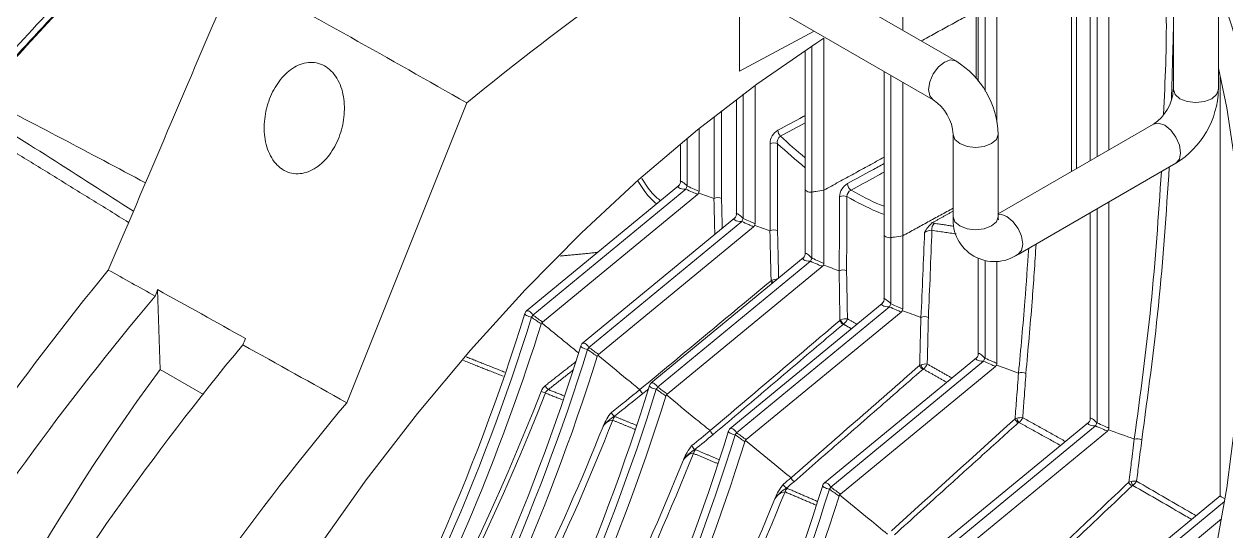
# Model space of a CAD drawing. Extents: x 9.3 to 87, y 1.1 to 68.8.
# Drawn here: x 15.774 to 19.113, y 53.691 to 55.099 of the extents above; entities that cross this region are included whole.
import ezdxf

# ---------------------------------------------------------------- set-up
doc = ezdxf.new("R2010")
doc.units = 0
doc.header["$MEASUREMENT"] = 0
doc.linetypes.add('SLD-Solid', pattern=[0])
doc.layers.add('OBJECT', color=7, linetype='CONTINUOUS')

msp = doc.modelspace()

# ---------------------------------------------------------------- linework, layer by layer
at = {"layer": 'OBJECT', "linetype": 'SLD-Solid', "lineweight": 15}
for p, q in [((18.6837, 54.6892), (18.6837, 55.3725)), ((18.6976, 55.3644), (18.6976, 54.6972)), ((18.7359, 55.3423), (18.7359, 54.7193)), ((18.7548, 55.3314), (18.7548, 54.7302)), ((18.3622, 54.9962), (17.8458, 55.2942)), ((18.4437, 55.2966), (18.4437, 54.912)), ((18.4765, 54.825), (18.4765, 55.3102)), ((18.7876, 54.7492), (18.7876, 55.3124)), ((18.4248, 55.2886), (18.4248, 54.9396)), ((17.7665, 55.1957), (18.2997, 54.8879)), ((17.761, 55.1923), (17.761, 54.9677)), ((18.2148, 55.0812), (18.2148, 55.1866)), ((18.4185, 54.9477), (18.4185, 55.135)), ((18.9667, 55.1451), (18.9667, 54.9165)), ((19.0917, 54.9165), (19.0917, 55.1451)), ((17.9685, 55.0791), (17.761, 54.9677)), ((17.9628, 55.0377), (17.9628, 54.6322)), ((17.9956, 55.0591), (17.9956, 54.6372)), ((17.944, 55.0252), (17.944, 54.6406)), ((18.1632, 54.9667), (18.1632, 54.514)), ((17.8047, 54.5442), (17.8047, 54.9278)), ((18.182, 54.9558), (18.182, 54.5057)), ((18.2148, 54.9369), (18.2148, 54.5107)), ((19.0965, 54.9553), (19.0965, 53.7885)), ((17.7719, 54.9036), (17.7719, 54.5586)), ((17.0037, 54.8795), (16.6706, 54.0471)), ((17.753, 54.8894), (17.753, 54.5711)), ((17.6907, 54.6141), (17.6907, 54.8414)), ((17.7116, 54.8577), (17.7116, 54.6141)), ((17.6492, 54.634), (17.6492, 54.8084)), ((18.9113, 54.8206), (18.48, 54.5716)), ((17.5975, 54.7661), (17.5975, 54.6609)), ((17.6164, 54.7817), (17.6164, 54.6484)), ((17.8463, 54.5243), (17.8463, 54.7665)), ((17.8672, 54.7663), (17.8672, 54.5243)), ((18.355, 54.792), (18.355, 54.5634)), ((18.48, 54.5634), (18.48, 54.792)), ((18.5354, 54.4592), (18.9738, 54.7123)), ((17.5921, 54.6495), (17.1698, 54.3021)), ((17.6121, 54.64), (17.1874, 54.2906)), ((17.944, 54.6406), (17.944, 54.4608)), ((17.9628, 54.6322), (17.9628, 54.4484)), ((17.9956, 54.434), (17.9956, 54.6372)), ((17.2143, 54.2713), (17.6449, 54.6256)), ((18.7876, 53.9768), (18.7876, 54.6048)), ((17.7477, 54.5597), (17.3254, 54.2123)), ((18.7359, 54.575), (18.7359, 54.0037)), ((18.7548, 54.5859), (18.7548, 53.9912)), ((17.7677, 54.5502), (17.343, 54.2007)), ((17.3699, 54.1815), (17.8005, 54.5358)), ((18.1632, 54.514), (18.1632, 54.3343)), ((18.182, 54.5057), (18.182, 54.3218)), ((18.2148, 54.3075), (18.2148, 54.5107)), ((17.9386, 54.4495), (17.5163, 54.1021)), ((17.9586, 54.44), (17.5339, 54.0905)), ((17.5608, 54.0713), (17.9914, 54.4256)), ((18.4248, 54.4483), (18.4248, 54.1833)), ((18.4437, 54.4418), (18.4437, 54.1708)), ((18.4765, 54.1564), (18.4765, 54.4402)), ((16.145, 54.3612), (16.1516, 54.1397)), ((18.1578, 54.3229), (17.7355, 53.9755)), ((18.1778, 54.3134), (17.7531, 53.964)), ((17.78, 53.9448), (18.2106, 54.299)), ((18.4194, 54.1719), (17.9971, 53.8245)), ((18.4395, 54.1624), (18.0148, 53.813)), ((16.1516, 54.1397), (16.2721, 54.0702)), ((18.0417, 53.7937), (18.4723, 54.148)), ((17.5115, 54.0949), (17.5118, 54.0954)), ((18.7306, 53.9923), (18.3083, 53.6449)), ((18.7506, 53.9828), (18.3259, 53.6333)), ((18.3528, 53.6141), (18.7834, 53.9684)), ((19.0965, 53.7885), (18.6649, 53.4334)), ((19.109, 53.7728), (18.6838, 53.4229)), ((18.7107, 53.4037), (19.1008, 53.7247))]:
    msp.add_line(p, q, dxfattribs=at)
at = {"layer": 'OBJECT', "linetype": 'SLD-Solid', "lineweight": 15, "flags": 128}
for points in [[(16.3378, 53.2436), (16.4597, 53.4459), (16.5889, 53.6428), (16.7247, 53.8335), (16.8665, 54.0173), (17.0138, 54.1932), (17.166, 54.3607), (17.3223, 54.5189), (17.4822, 54.6672), (17.6448, 54.8049), (17.8096, 54.9314), (17.9759, 55.0463), (17.9956, 55.0591)], [(18.3621, 54.9962), (18.3478, 54.999), (18.3309, 54.9931), (18.314, 54.9794), (18.2997, 54.9601), (18.2901, 54.938), (18.2867, 54.9165), (18.2901, 54.899), (18.2992, 54.8882)], [(19.0917, 54.976), (19.1151, 54.8662), (19.1396, 54.7057), (19.1544, 54.5382), (19.1593, 54.3642), (19.1544, 54.1845), (19.1396, 53.9999), (19.1151, 53.8112), (19.0809, 53.619), (19.0372, 53.4242), (18.9841, 53.2276), (18.9219, 53.03), (18.8508, 52.8323), (18.7711, 52.6352), (18.6832, 52.4395), (18.5874, 52.2462), (18.4841, 52.0559), (18.3738, 51.8695), (18.2568, 51.6877), (18.1338, 51.5113), (18.0051, 51.341), (17.8713, 51.1776), (17.733, 51.0216), (17.5908, 50.8738), (17.4452, 50.7347), (17.2968, 50.605), (17.1463, 50.4851), (16.9943, 50.3756), (16.8414, 50.2769)], [(18.9667, 54.9165), (18.9714, 54.9027), (18.985, 54.891), (19.0053, 54.8832), (19.0292, 54.8804), (19.0531, 54.8832), (19.0734, 54.891), (19.0869, 54.9027), (19.0917, 54.9165)], [(18.9113, 54.8206), (18.9256, 54.8234), (18.9426, 54.8175), (18.9595, 54.8039), (18.9738, 54.7845), (18.9834, 54.7624), (18.9868, 54.741), (18.9834, 54.7234), (18.9738, 54.7123), (18.9738, 54.7123)], [(18.48, 54.792), (18.4753, 54.7782), (18.4617, 54.7665), (18.4414, 54.7587), (18.4175, 54.756), (18.3936, 54.7587), (18.3733, 54.7665), (18.3598, 54.7782), (18.355, 54.7915)], [(17.944, 54.6406), (17.9445, 54.6383), (17.946, 54.6362), (17.9484, 54.6344), (17.9515, 54.6331), (17.9551, 54.6322), (17.959, 54.6319), (17.9628, 54.6322)], [(18.48, 54.5634), (18.4753, 54.5496), (18.4617, 54.5379), (18.4414, 54.5301), (18.4175, 54.5273), (18.3936, 54.5301), (18.3733, 54.5379), (18.3598, 54.5496), (18.355, 54.5634), (18.355, 54.5634)], [(18.48, 54.5701), (18.4872, 54.5703), (18.5041, 54.5644), (18.5211, 54.5508), (18.5354, 54.5314), (18.545, 54.5093), (18.5483, 54.4879), (18.545, 54.4703), (18.5354, 54.4593), (18.5354, 54.4592)], [(18.4808, 54.5551), (18.481, 54.5547), (18.4802, 54.5594), (18.48, 54.5634)], [(18.1632, 54.514), (18.1637, 54.5118), (18.1652, 54.5097), (18.1676, 54.5079), (18.1707, 54.5065), (18.1743, 54.5057), (18.1782, 54.5054), (18.182, 54.5057)], [(17.1837, 54.2848), (17.18, 54.2856), (17.1762, 54.2868), (17.1727, 54.2882), (17.1696, 54.2897), (17.1672, 54.2913), (17.1656, 54.2929), (17.165, 54.2943), (17.165, 54.2949)], [(17.1698, 54.3021), (17.1703, 54.3024), (17.1722, 54.3028), (17.1745, 54.3024), (17.1772, 54.3012), (17.18, 54.2993), (17.1827, 54.2967), (17.1853, 54.2937), (17.1874, 54.2906)], [(17.3392, 54.195), (17.3355, 54.1958), (17.3318, 54.1969), (17.3283, 54.1983), (17.3252, 54.1999), (17.3228, 54.2015), (17.3212, 54.2031), (17.3205, 54.2045), (17.3206, 54.2051)], [(17.3254, 54.2123), (17.3259, 54.2126), (17.3277, 54.213), (17.3301, 54.2126), (17.3327, 54.2114), (17.3355, 54.2094), (17.3383, 54.2069), (17.3409, 54.2039), (17.343, 54.2007)], [(17.5302, 54.0848), (17.5265, 54.0856), (17.5227, 54.0867), (17.5192, 54.0881), (17.5161, 54.0897), (17.5137, 54.0913), (17.5121, 54.0929), (17.5115, 54.0942), (17.5115, 54.0949)], [(17.5163, 54.1021), (17.5168, 54.1024), (17.5186, 54.1028), (17.521, 54.1024), (17.5236, 54.1012), (17.5265, 54.0992), (17.5292, 54.0967), (17.5318, 54.0937), (17.5339, 54.0905)], [(17.7494, 53.9582), (17.7457, 53.959), (17.7419, 53.9602), (17.7384, 53.9616), (17.7353, 53.9631), (17.7329, 53.9648), (17.7313, 53.9663), (17.7307, 53.9677), (17.7307, 53.9683)], [(17.7355, 53.9755), (17.736, 53.9758), (17.7378, 53.9763), (17.7402, 53.9759), (17.7428, 53.9746), (17.7457, 53.9727), (17.7484, 53.9701), (17.751, 53.9672), (17.7531, 53.964)], [(17.9971, 53.8245), (17.9976, 53.8248), (17.9995, 53.8252), (18.0018, 53.8248), (18.0045, 53.8236), (18.0073, 53.8217), (18.0101, 53.8191), (18.0126, 53.8161), (18.0148, 53.813)], [(18.011, 53.8072), (18.0073, 53.808), (18.0035, 53.8092), (18, 53.8106), (17.9969, 53.8121), (17.9945, 53.8137), (17.9929, 53.8153), (17.9923, 53.8167), (17.9923, 53.8173)]]:
    msp.add_lwpolyline(points, dxfattribs=at)
at = {"layer": 'OBJECT', "linetype": 'SLD-Solid', "lineweight": 15}
for centre, radius, start, end in [((22.7037, 47.909), 9.0043, 122.64959, 129.27396), ((17.0179, 54.4547), 2.2054, 2.0511, 26.9064), ((20.524, 50.8212), 6.4741, 135.42984, 158.26754), ((19.8164, 51.3818), 5.4643, 134.0995, 139.891), ((19.7173, 51.4454), 5.3319, 133.7564, 139.6233), ((19.7434, 51.4297), 5.3592, 133.8348, 139.6688), ((18.2338, 54.786), 0.2463, 1.4115, 58.5892), ((-2.7037, 19.3984), 39.9652, 61.91489, 62.66843), ((18.8441, 54.9233), 0.1227, 303.1808, 356.8207), ((18.8454, 54.9226), 0.2463, 301.411, 358.5883), ((-0.3912, 29.1425), 30.3023, 57.07899, 58.11635), ((18.2325, 54.7852), 0.1227, 3.1808, 56.8178), ((17.8913, 54.7653), 0.0451, 121.09, 178.4554), ((17.892, 54.8048), 0.024, 182.3206, 225.4292), ((17.8566, 54.7457), 0.0231, 62.6778, 116.4482), ((17.8864, 54.7713), 0.0199, 124.4191, 194.6687), ((18.8443, 55.8147), 1.4331, 227.0176, 231.0817), ((18.8528, 55.8257), 1.4259, 226.7152, 230.4024), ((17.5847, 54.6601), 0.0127, 306.5774, 14.3006), ((17.6397, 54.6315), 0.0288, 144.0618, 162.8853), ((17.6379, 54.6342), 0.0111, 309.0574, 334.7056), ((17.6397, 54.634), 0.00945, 331.2813, 0.0735), ((18.084, 54.6172), 0.0445, 120.5899, 177.3182), ((18.0796, 54.6193), 0.0198, 115.0579, 179.476), ((18.0851, 54.6565), 0.0238, 182.4706, 234.1036), ((17.6906, 54.6143), 0.000274, 250.608, 300.0082), ((17.7012, 54.5938), 0.0228, 62.6596, 117.3318), ((18.0498, 54.5982), 0.0235, 65.1233, 115.9474), ((17.7403, 54.5703), 0.0127, 306.578, 14.3001), ((18.4701, 54.5544), 0.1154, 175.5434, 304.4501), ((17.7952, 54.5417), 0.0288, 144.0616, 162.8856), ((17.7935, 54.5444), 0.0111, 309.0579, 334.7058), ((17.7953, 54.5442), 0.00945, 331.2799, 0.0741), ((17.8567, 54.504), 0.0228, 62.6597, 117.3318), ((18.3553, 54.4799), 0.0892, 131.9224, 153.3606), ((18.298, 54.4813), 0.0447, 92.7245, 120.1402), ((18.3159, 54.5294), 0.0204, 128.7429, 189.8898), ((17.8461, 54.5245), 0.000274, 250.6388, 299.9687), ((17.9312, 54.46), 0.0127, 306.5778, 14.3002), ((17.9862, 54.4315), 0.0288, 144.0617, 162.8854), ((17.9844, 54.4342), 0.0111, 309.0576, 334.7057), ((17.9862, 54.434), 0.00945, 331.2805, 0.0739), ((22.6307, 49.0085), 8.5498, 140.77027, 156.33787), ((18.0383, 54.4138), 0.000273, 250.6536, 299.6103), ((18.0488, 54.393), 0.0231, 63.9938, 116.7467), ((17.8664, 54.391), 0.018, 196.2275, 221.6188), ((17.8662, 54.3558), 0.0347, 88.7789, 114.879), ((17.8773, 54.3946), 0.0268, 195.9527, 212.1404), ((22.4182, 49.0543), 8.2105, 139.89608, 156.17435), ((18.1504, 54.3335), 0.0127, 306.5777, 14.3003), ((11.4323, 56.0772), 6.0035, 315.71857, 342.73484), ((17.1794, 54.2905), 0.015, 129.4455, 162.9458), ((18.2054, 54.3049), 0.0288, 144.0617, 162.8854), ((18.2036, 54.3077), 0.0111, 309.0576, 334.7057), ((18.2054, 54.3075), 0.00945, 331.2806, 0.0738), ((11.4519, 56.0658), 6.0021, 315.77277, 342.73903), ((11.3816, 56.1019), 6.1114, 322.89113, 342.51371), ((17.159, 54.3051), 0.032, 320.6349, 332.9895), ((18.0594, 54.2818), 0.02, 197.9984, 238.7717), ((18.0575, 54.2462), 0.0341, 83.4649, 115.106), ((18.0707, 54.2855), 0.029, 196.9849, 224.0567), ((18.0299, 54.2928), 0.0339, 306.0602, 337.9639), ((18.2753, 54.262), 0.0242, 63.6488, 113.8642), ((22.6027, 49.0751), 8.0654, 140.47561, 157.16083), ((11.5871, 55.9878), 6.0044, 315.77812, 342.73369), ((11.6076, 55.9759), 6.0019, 315.76491, 342.73919), ((17.3349, 54.2007), 0.015, 129.4455, 162.9458), ((17.3145, 54.2153), 0.032, 320.6357, 332.9887), ((11.589, 55.9866), 6.0543, 315.89179, 342.59661), ((18.4121, 54.1825), 0.0127, 306.578, 14.3001), ((18.467, 54.1539), 0.0288, 144.0616, 162.8856), ((21.2219, 50.4252), 6.2854, 143.77257, 159.72935), ((18.2812, 54.1574), 0.0205, 199.2872, 238.9002), ((18.2788, 54.1173), 0.0375, 83.6639, 111.0199), ((18.2991, 54.1633), 0.0354, 198.0649, 219.6949), ((18.2526, 54.1675), 0.033, 305.5094, 336.9088), ((18.4652, 54.1566), 0.0111, 309.0579, 334.7058), ((18.467, 54.1564), 0.00945, 331.2799, 0.0741), ((18.5456, 54.1055), 0.0257, 63.2974, 110.2145), ((11.7722, 55.8803), 6.0107, 316.22274, 342.72533), ((17.248, 54.0636), 0.0404, 129.1706, 158.8169), ((17.2414, 54.1003), 0.0197, 195.6915, 236.3836), ((17.5258, 54.0905), 0.015, 129.4455, 162.9458), ((11.7931, 55.8683), 6.0079, 316.16754, 342.73096), ((11.7774, 55.8776), 6.057, 316.07308, 342.59288), ((11.1877, 56.4296), 6.4654, 321.61186, 338.67278), ((11.1912, 56.4252), 6.473, 321.61898, 338.70343), ((17.2043, 54.0406), 0.0381, 61.9793, 80.9159), ((17.2427, 54.0648), 0.0226, 122.6163, 155.3235), ((17.5034, 54.089), 0.0195, 196.5459, 237.5798), ((17.5055, 54.105), 0.032, 320.6354, 332.9889), ((23.0742, 48.6842), 8.3527, 140.05487, 156.25237), ((11.2969, 56.4015), 6.5678, 321.16356, 338.53986), ((17.5073, 53.9327), 0.1341, 139.1145, 158.5897), ((17.4678, 53.9164), 0.1075, 120.0164, 142.6078), ((17.4107, 53.9666), 0.032, 92.3655, 151.975), ((17.4251, 54.0262), 0.0201, 196.4631, 236.4683), ((17.4371, 53.9905), 0.0289, 139.8312, 163.5997), ((18.5468, 54.0098), 0.0213, 200.9873, 239.0777), ((18.5437, 53.9623), 0.0435, 84.1339, 106.2), ((18.577, 54.0201), 0.0482, 199.3727, 214.7309), ((18.5174, 54.0201), 0.034, 306.0459, 334.6995), ((18.7232, 54.0029), 0.0127, 306.5781, 14.2997), ((11.9903, 55.7549), 6.0121, 315.8893, 342.71748), ((12.0087, 55.7443), 6.0121, 315.8893, 342.71748), ((11.2971, 56.405), 6.5501, 321.1456, 338.28625), ((17.6991, 53.9757), 0.02, 197.5824, 237.6276), ((17.745, 53.9639), 0.015, 129.4455, 162.9458), ((17.7247, 53.9785), 0.032, 320.6354, 332.9887), ((18.7781, 53.9743), 0.0288, 144.0621, 162.8851), ((18.7764, 53.977), 0.0111, 309.0548, 334.7082), ((18.7782, 53.9768), 0.00945, 331.2813, 0.0735), ((11.9726, 55.7636), 6.0838, 317.19538, 342.54767), ((17.7375, 53.8366), 0.1418, 139.744, 158.4112), ((17.6489, 53.9344), 0.0205, 197.4946, 236.5689), ((18.8658, 53.9198), 0.0275, 61.6228, 106.2342), ((11.4236, 56.3727), 6.6814, 320.93883, 338.34064), ((17.6929, 53.8233), 0.1091, 120.4858, 143.0935), ((17.6607, 53.8983), 0.0287, 139.7819, 163.1538), ((11.4235, 56.3762), 6.6639, 320.92289, 338.08295), ((17.9241, 53.8454), 0.0205, 198.8889, 237.6882), ((18.0067, 53.8129), 0.015, 129.4455, 162.9458), ((18.8633, 53.8354), 0.0225, 203.2711, 239.2987), ((18.8588, 53.7776), 0.052, 83.8981, 100.8075), ((18.9337, 53.8604), 0.0904, 200.533, 208.2673), ((18.8351, 53.8444), 0.0329, 305.238, 332.5776), ((12.2504, 55.6047), 6.0139, 315.99072, 342.71491), ((12.2687, 55.5941), 6.0139, 315.99072, 342.71491), ((11.5659, 56.3388), 6.8128, 320.71472, 338.11919), ((17.9999, 53.7249), 0.1509, 140.4377, 158.2745), ((17.9496, 53.7147), 0.1116, 121.1083, 143.6621), ((17.8918, 53.7635), 0.0365, 96.1471, 151.6523), ((17.9035, 53.8278), 0.0211, 198.7873, 236.6974), ((17.9151, 53.7913), 0.0285, 139.7765, 162.6267), ((17.9863, 53.8275), 0.032, 320.6357, 332.9887), ((12.2648, 55.5971), 6.0499, 315.49189, 342.6007), ((11.5654, 56.3423), 6.7955, 320.70103, 337.85595), ((19.1303, 53.8303), 0.0537, 231.0752, 248.0806)]:
    msp.add_arc(centre, radius, start, end, dxfattribs=at)
for centre, major_axis, ratio, start_param, end_param in [((17.6125, 54.6468), (-0.0147, 0.0148), 0.184792, 4.634425, 6.466152), ((17.6125, 54.6468), (0.0218, -0.0003), 0.315368, 2.608447, 4.701105), ((17.768, 54.557), (0.0218, -0.0003), 0.315368, 2.608447, 4.701105), ((17.768, 54.557), (-0.0147, 0.0148), 0.184792, 4.634425, 6.466152), ((17.959, 54.4468), (-0.0147, 0.0148), 0.184792, 4.634425, 6.466152), ((17.959, 54.4468), (0.0218, -0.0003), 0.315368, 2.608447, 4.701105), ((18.1782, 54.3203), (-0.0147, 0.0148), 0.184792, 4.634425, 6.466152), ((18.1782, 54.3203), (0.0218, -0.0003), 0.315368, 2.608447, 4.701105), ((18.4398, 54.1692), (0.0218, -0.0003), 0.315368, 2.608447, 4.701105), ((18.4398, 54.1692), (-0.0147, 0.0148), 0.184792, 4.634425, 6.466152), ((18.7509, 53.9896), (0.0218, -0.0003), 0.315368, 2.608447, 4.701105), ((18.7509, 53.9896), (-0.0147, 0.0148), 0.184792, 4.634425, 6.466152)]:
    msp.add_ellipse(centre, major_axis=major_axis, ratio=ratio, start_param=start_param, end_param=end_param, dxfattribs=at)
for points, degree in [([(16.3594, 55.2394), (16.2424, 54.9647), (16.1253, 54.6901), (16.0079, 54.4157)], 3), ([(16.3594, 55.2394), (16.5738, 55.1226), (16.7885, 55.0026), (17.0037, 54.8795)], 3), ([(18.4185, 55.135), (18.2662, 55.0516)], 1), ([(18.9667, 55.0809), (18.9615, 54.8891)], 1), ([(15.6521, 54.8021), (16.0643, 54.5479)], 1), ([(17.944, 54.8247), (17.921, 54.8124), (17.8981, 54.8), (17.8752, 54.7877)], 3), ([(17.9956, 54.6372), (18.1632, 54.729)], 1), ([(17.6492, 54.6291), (17.6488, 54.6292), (17.6484, 54.6293), (17.648, 54.6295)], 3), ([(17.6492, 54.6291), (17.6629, 54.6241), (17.6767, 54.619), (17.6905, 54.614)], 3), ([(18.2148, 54.5107), (18.355, 54.5874)], 1), ([(18.355, 54.5792), (18.2957, 54.5463)], 1), ([(17.8047, 54.5393), (17.8043, 54.5394), (17.8039, 54.5395), (17.8036, 54.5397)], 3), ([(17.8047, 54.5393), (17.8185, 54.5342), (17.8323, 54.5292), (17.846, 54.5242)], 3), ([(18.2959, 54.5259), (18.293, 54.4454), (18.2897, 54.3647), (18.2861, 54.2837)], 3), ([(18.2957, 54.5463), (18.2984, 54.5462), (18.3009, 54.5458), (18.3032, 54.5453)], 3), ([(18.3636, 54.5158), (18.2959, 54.5259)], 1), ([(18.3032, 54.5453), (18.3572, 54.5371)], 1), ([(18.2656, 54.2842), (18.2693, 54.3629), (18.2726, 54.4415), (18.2755, 54.5199)], 3), ([(17.263, 54.4545), (17.3673, 54.4645)], 1), ([(17.9956, 54.429), (17.9953, 54.4292), (17.9949, 54.4293), (17.9945, 54.4295)], 3), ([(17.9956, 54.429), (18.0098, 54.4239), (18.024, 54.4187), (18.0382, 54.4136)], 3), ([(16.1382, 54.3433), (16.0947, 54.3674), (16.0513, 54.3916), (16.0079, 54.4157)], 3), ([(16.1382, 54.3433), (16.1405, 54.3492), (16.1428, 54.3552), (16.145, 54.3612)], 3), ([(16.3891, 54.2252), (16.3077, 54.271), (16.2264, 54.3164), (16.145, 54.3612)], 3), ([(17.8491, 54.386), (17.8499, 54.3864), (17.8507, 54.3869), (17.8516, 54.3873)], 3), ([(18.2148, 54.3025), (18.2145, 54.3026), (18.2141, 54.3028), (18.2137, 54.3029)], 3), ([(18.2148, 54.3025), (18.2317, 54.2964), (18.2485, 54.2903), (18.2653, 54.2841)], 3), ([(17.2121, 54.2688), (17.2114, 54.2678), (17.2109, 54.2667), (17.2106, 54.2656)], 3), ([(17.2143, 54.2713), (17.2135, 54.2706), (17.2127, 54.2698), (17.2121, 54.2688)], 3), ([(17.2121, 54.2688), (17.3145, 54.1853)], 1), ([(18.0404, 54.2757), (18.0412, 54.2762), (18.0421, 54.2767), (18.043, 54.2771)], 3), ([(18.0499, 54.2654), (18.0496, 54.2652), (18.0493, 54.265), (18.049, 54.2648)], 3), ([(18.0724, 54.2527), (18.0499, 54.2654)], 1), ([(18.0614, 54.2801), (18.0876, 54.2652)], 1), ([(16.3891, 54.2252), (16.3865, 54.2195), (16.384, 54.2137), (16.3814, 54.208)], 3), ([(16.6706, 54.0471), (16.574, 54.1009), (16.4776, 54.1545), (16.3814, 54.208)], 3), ([(17.1052, 54.1207), (16.9943, 54.1645)], 1), ([(17.0027, 54.1744), (17.1094, 54.1321)], 1), ([(17.2224, 54.0949), (17.307, 54.1614)], 1), ([(17.3677, 54.179), (17.367, 54.178), (17.3665, 54.1769), (17.3661, 54.1758)], 3), ([(17.3699, 54.1815), (17.3691, 54.1808), (17.3683, 54.18), (17.3677, 54.179)], 3), ([(17.2996, 54.1381), (17.2305, 54.0838)], 1), ([(18.2618, 54.1507), (18.2629, 54.1513), (18.2641, 54.1519), (18.2654, 54.1523)], 3), ([(18.2718, 54.1407), (18.2714, 54.1404), (18.271, 54.1402), (18.2706, 54.1399)], 3), ([(18.3371, 54.1041), (18.2718, 54.1407)], 1), ([(18.283, 54.1546), (18.3514, 54.116)], 1), ([(18.4765, 54.1515), (18.4761, 54.1516), (18.4757, 54.1517), (18.4753, 54.1519)], 3), ([(18.4765, 54.1515), (18.4965, 54.1442), (18.5165, 54.1369), (18.5365, 54.1296)], 3), ([(17.2696, 54.0552), (17.2222, 54.0742)], 1), ([(17.2305, 54.0838), (17.2738, 54.0664)], 1), ([(17.4059, 54.0205), (17.4321, 54.0415), (17.4584, 54.0625), (17.4847, 54.0835)], 3), ([(17.493, 54.0725), (17.4666, 54.0515), (17.4403, 54.0305), (17.414, 54.0095)], 3), ([(17.5087, 54.0856), (17.5035, 54.0812), (17.4982, 54.0769), (17.493, 54.0725)], 3), ([(17.5586, 54.0687), (17.5579, 54.0678), (17.5574, 54.0667), (17.5571, 54.0656)], 3), ([(17.5608, 54.0713), (17.56, 54.0706), (17.5592, 54.0698), (17.5586, 54.0687)], 3), ([(17.471, 53.9734), (17.4094, 53.9986)], 1), ([(17.414, 54.0095), (17.4144, 54.0094), (17.4147, 54.0092), (17.415, 54.0091)], 3), ([(17.415, 54.0091), (17.475, 53.9845)], 1), ([(18.1833, 53.6912), (18.2979, 53.7949), (18.4124, 53.8985), (18.5269, 54.0022)], 3), ([(18.5269, 54.0022), (18.5282, 54.003), (18.5298, 54.0036), (18.5316, 54.0041)], 3), ([(18.5374, 53.9926), (18.5368, 53.9923), (18.5363, 53.992), (18.5358, 53.9916)], 3), ([(18.6532, 53.9287), (18.5374, 53.9926)], 1), ([(18.5482, 54.0056), (18.6666, 53.9397)], 1), ([(17.6293, 53.9283), (17.6462, 53.9421), (17.6631, 53.9559), (17.68, 53.9697)], 3), ([(17.6884, 53.9588), (17.6714, 53.945), (17.6545, 53.9311), (17.6376, 53.9173)], 3), ([(18.7876, 53.9718), (18.7872, 53.972), (18.7868, 53.9721), (18.7864, 53.9723)], 3), ([(18.7876, 53.9718), (18.811, 53.9633), (18.8345, 53.9548), (18.8579, 53.9463)], 3), ([(17.7778, 53.9422), (17.7771, 53.9412), (17.7766, 53.9401), (17.7763, 53.939)], 3), ([(17.78, 53.9448), (17.7792, 53.9441), (17.7784, 53.9432), (17.7778, 53.9422)], 3), ([(17.7014, 53.8781), (17.6332, 53.9066)], 1), ([(17.6376, 53.9173), (17.638, 53.9172), (17.6384, 53.917), (17.6388, 53.9169)], 3), ([(17.6388, 53.9169), (17.705, 53.8891)], 1), ([(17.8835, 53.8211), (17.8906, 53.827), (17.8976, 53.8329), (17.9046, 53.8388)], 3), ([(17.9131, 53.828), (17.906, 53.8221), (17.899, 53.8161), (17.8919, 53.8102)], 3), ([(18.8427, 53.8265), (18.8445, 53.8275), (18.8467, 53.8282), (18.8491, 53.8286)], 3), ([(17.9747, 53.7626), (17.8879, 53.7998)], 1), ([(17.8919, 53.8102), (17.8924, 53.8101), (17.8929, 53.8099), (17.8934, 53.8097)], 3), ([(17.8934, 53.8097), (17.9781, 53.7732)], 1), ([(18.0394, 53.7912), (18.0387, 53.7902), (18.0382, 53.7891), (18.0379, 53.788)], 3), ([(18.0417, 53.7937), (18.0408, 53.793), (18.0401, 53.7922), (18.0394, 53.7912)], 3)]:
    msp.add_open_spline(points, degree=degree, dxfattribs=at)
for points, knots in [([(18.9395, 54.8474), (18.9439, 54.9414), (18.9496, 55.0635), (18.9457, 55.1803), (18.9447, 55.2072)], [0, 0, 0, 0, 0.770327, 1, 1, 1, 1]), ([(16.649, 54.7848), (16.6558, 54.8026), (16.6604, 54.821), (16.6636, 54.8497), (16.664, 54.8594), (16.6636, 54.8785), (16.6627, 54.8878), (16.6595, 54.9063), (16.6572, 54.9155), (16.6511, 54.9326), (16.6473, 54.9407), (16.6383, 54.9558), (16.6331, 54.9624), (16.6215, 54.974), (16.615, 54.979), (16.6014, 54.9865), (16.5942, 54.9892), (16.5791, 54.9923), (16.5715, 54.9926), (16.5562, 54.9911), (16.5485, 54.9893), (16.5337, 54.9837), (16.5265, 54.9799), (16.5126, 54.9707), (16.506, 54.9654), (16.4936, 54.9533), (16.4878, 54.9466), (16.4771, 54.9322), (16.4722, 54.9245), (16.4633, 54.9082), (16.4594, 54.8996), (16.4526, 54.882), (16.4498, 54.8729), (16.4452, 54.8542), (16.4435, 54.8446), (16.4413, 54.8256), (16.4408, 54.816), (16.4412, 54.7969), (16.4421, 54.7873), (16.4453, 54.7688), (16.4475, 54.7599), (16.4536, 54.7428), (16.4574, 54.7345), (16.4663, 54.7196), (16.4714, 54.7129), (16.4801, 54.7041), (16.4832, 54.7013), (16.4896, 54.6965), (16.4929, 54.6943), (16.5031, 54.6886), (16.5105, 54.6859), (16.5254, 54.6828), (16.533, 54.6825), (16.5485, 54.684), (16.5561, 54.6858), (16.571, 54.6914), (16.5783, 54.6953), (16.5991, 54.709), (16.6117, 54.7214), (16.6332, 54.7503), (16.6422, 54.767), (16.649, 54.7848)], [0, 0, 0, 0, 0.0625, 0.0625, 0.09375, 0.09375, 0.125, 0.125, 0.15625, 0.15625, 0.1875, 0.1875, 0.21875, 0.21875, 0.25, 0.25, 0.28125, 0.28125, 0.3125, 0.3125, 0.34375, 0.34375, 0.375, 0.375, 0.40625, 0.40625, 0.4375, 0.4375, 0.46875, 0.46875, 0.5, 0.5, 0.53125, 0.53125, 0.5625, 0.5625, 0.59375, 0.59375, 0.625, 0.625, 0.65625, 0.65625, 0.6875, 0.6875, 0.71875, 0.71875, 0.734375, 0.734375, 0.75, 0.75, 0.78125, 0.78125, 0.8125, 0.8125, 0.84375, 0.84375, 0.875, 0.875, 0.9375, 0.9375, 1, 1, 1, 1]), ([(17.868, 54.8038), (17.8914, 54.8164), (17.9167, 54.83), (17.942, 54.8436), (17.944, 54.8447)], [0, 0, 0, 0, 0.921233, 1, 1, 1, 1]), ([(18.0613, 54.6555), (18.0841, 54.6679), (18.1181, 54.6865), (18.152, 54.705), (18.1632, 54.7111)], [0, 0, 0, 0, 0.671258, 1, 1, 1, 1]), ([(18.9553, 54.7016), (18.9469, 54.5739), (18.9305, 54.3251), (18.8958, 54.0688), (18.8789, 53.9441)], [0, 0, 0, 0, 0.513645, 1, 1, 1, 1]), ([(17.5308, 54.599), (17.5237, 54.6054), (17.5049, 54.6226), (17.4897, 54.6464), (17.4801, 54.6613)], [0, 0, 0, 0, 0.372916, 1, 1, 1, 1]), ([(17.4903, 54.6699), (17.4994, 54.6554), (17.5146, 54.6312), (17.534, 54.6147), (17.5418, 54.6081)], [0, 0, 0, 0, 0.601892, 1, 1, 1, 1]), ([(18.1632, 54.6875), (18.1553, 54.6832), (18.1246, 54.6664), (18.0939, 54.6497), (18.0712, 54.6373)], [0, 0, 0, 0, 0.256984, 1, 1, 1, 1]), ([(18.8581, 53.9463), (18.875, 54.0708), (18.9091, 54.3221), (18.9252, 54.5659), (18.9333, 54.689)], [0, 0, 0, 0, 0.495512, 1, 1, 1, 1]), ([(17.6449, 54.6256), (17.6449, 54.6256), (17.6449, 54.6256), (17.6449, 54.6256), (17.6404, 54.6276), (17.6359, 54.6296), (17.6313, 54.6316), (17.6249, 54.6344), (17.6185, 54.6372), (17.6121, 54.64)], [-0.00000006, -0.00000006, -0.00000006, -0.00000006, 0, 0, 0, 0.00043767, 0.00043767, 0.00043767, 0.00105289, 0.00105289, 0.00105289, 0.00105289]), ([(17.6164, 54.6484), (17.6227, 54.6456), (17.6291, 54.6428), (17.6355, 54.64), (17.6401, 54.638), (17.6446, 54.636), (17.6492, 54.634), (17.6492, 54.634), (17.6492, 54.634), (17.6492, 54.634)], [0, 0, 0, 0, 0.00061522, 0.00061522, 0.00061522, 0.00105289, 0.00105289, 0.00105289, 0.00105295, 0.00105295, 0.00105295, 0.00105295]), ([(17.9628, 54.6322), (17.9663, 54.6327), (17.9697, 54.6332), (17.9731, 54.6338), (17.9806, 54.6349), (17.9881, 54.6361), (17.9956, 54.6372)], [0.0006590041, 0.0006590041, 0.0006590041, 0.0006590041, 0.0009289609, 0.0009289609, 0.0009289609, 0.0015214268, 0.0015214268, 0.0015214268, 0.0015214268]), ([(18.0712, 54.6373), (18.0984, 54.6223), (18.1291, 54.6055), (18.1597, 54.5938), (18.1632, 54.5925)], [0, 0, 0, 0, 0.88601, 1, 1, 1, 1]), ([(17.6927, 54.5145), (17.6921, 54.5403), (17.6914, 54.5735), (17.6906, 54.6066), (17.6905, 54.614)], [0, 0, 0, 0, 0.77723, 1, 1, 1, 1]), ([(17.7116, 54.6141), (17.7122, 54.5885), (17.7128, 54.561), (17.7134, 54.5335), (17.7135, 54.5316)], [0, 0, 0, 0, 0.927984, 1, 1, 1, 1]), ([(18.0384, 54.4136), (18.0386, 54.4485), (18.0388, 54.4833), (18.039, 54.5182), (18.0392, 54.5519), (18.0394, 54.5856), (18.0396, 54.6193)], [0.000003159, 0.000003159, 0.000003159, 0.000003159, 0.003246106, 0.003246106, 0.003246106, 0.006382265, 0.006382265, 0.006382265, 0.006382265]), ([(18.0597, 54.6195), (18.0596, 54.5857), (18.0595, 54.552), (18.0594, 54.5183), (18.0592, 54.4834), (18.0591, 54.4486), (18.0589, 54.4137)], [0, 0, 0, 0, 0.003136414, 0.003136414, 0.003136414, 0.006374687, 0.006374687, 0.006374687, 0.006374687]), ([(18.1632, 54.57), (18.1566, 54.5725), (18.1221, 54.5856), (18.0876, 54.6043), (18.0597, 54.6195)], [0, 0, 0, 0, 0.191381, 1, 1, 1, 1]), ([(17.8005, 54.5358), (17.8005, 54.5358), (17.8005, 54.5358), (17.8005, 54.5358), (17.796, 54.5378), (17.7914, 54.5398), (17.7869, 54.5418), (17.7805, 54.5446), (17.7741, 54.5474), (17.7677, 54.5502)], [-0.00000006, -0.00000006, -0.00000006, -0.00000006, 0, 0, 0, 0.00043767, 0.00043767, 0.00043767, 0.00105289, 0.00105289, 0.00105289, 0.00105289]), ([(17.7719, 54.5586), (17.7783, 54.5558), (17.7847, 54.553), (17.7911, 54.5502), (17.7956, 54.5482), (17.8002, 54.5462), (17.8047, 54.5442), (17.8047, 54.5442), (17.8047, 54.5442), (17.8047, 54.5442)], [0, 0, 0, 0, 0.00061522, 0.00061522, 0.00061522, 0.00105289, 0.00105289, 0.00105289, 0.00105295, 0.00105295, 0.00105295, 0.00105295]), ([(17.8491, 54.386), (17.849, 54.3915), (17.8489, 54.397), (17.8487, 54.4025), (17.848, 54.4356), (17.8473, 54.4687), (17.8465, 54.5018), (17.8464, 54.5093), (17.8462, 54.5167), (17.846, 54.5242)], [0.000252747, 0.000252747, 0.000252747, 0.000252747, 0.000762, 0.000762, 0.000762, 0.00381, 0.00381, 0.00381, 0.004500421, 0.004500421, 0.004500421, 0.004500421]), ([(17.8672, 54.5243), (17.8678, 54.4987), (17.8683, 54.4732), (17.8689, 54.4476), (17.8693, 54.4295), (17.8697, 54.4113), (17.8701, 54.3931)], [0, 0, 0, 0, 0.002354187, 0.002354187, 0.002354187, 0.004027656, 0.004027656, 0.004027656, 0.004027656]), ([(18.182, 54.5057), (18.1855, 54.5062), (18.1889, 54.5067), (18.1923, 54.5072), (18.1998, 54.5084), (18.2073, 54.5095), (18.2148, 54.5107)], [0.0006590041, 0.0006590041, 0.0006590041, 0.0006590041, 0.0009289609, 0.0009289609, 0.0009289609, 0.0015214268, 0.0015214268, 0.0015214268, 0.0015214268]), ([(18.5367, 54.1296), (18.5428, 54.1962), (18.5535, 54.3123), (18.5614, 54.4272), (18.5648, 54.4762)], [0, 0, 0, 0, 0.573469, 1, 1, 1, 1]), ([(18.5855, 54.4882), (18.582, 54.4349), (18.574, 54.3157), (18.5631, 54.1952), (18.5571, 54.1285)], [0, 0, 0, 0, 0.446881, 1, 1, 1, 1]), ([(17.9914, 54.4256), (17.9914, 54.4256), (17.9914, 54.4256), (17.9914, 54.4256), (17.9869, 54.4276), (17.9823, 54.4296), (17.9778, 54.4316), (17.9714, 54.4344), (17.965, 54.4372), (17.9586, 54.44)], [-0.00000006, -0.00000006, -0.00000006, -0.00000006, 0, 0, 0, 0.00043767, 0.00043767, 0.00043767, 0.00105289, 0.00105289, 0.00105289, 0.00105289]), ([(17.9628, 54.4484), (17.9692, 54.4456), (17.9756, 54.4428), (17.982, 54.44), (17.9865, 54.438), (17.9911, 54.436), (17.9956, 54.434), (17.9956, 54.434), (17.9956, 54.434), (17.9956, 54.434)], [0, 0, 0, 0, 0.00061522, 0.00061522, 0.00061522, 0.00105289, 0.00105289, 0.00105289, 0.00105295, 0.00105295, 0.00105295, 0.00105295]), ([(18.0404, 54.2757), (18.0401, 54.2962), (18.0398, 54.3167), (18.0394, 54.3372), (18.039, 54.3627), (18.0386, 54.3881), (18.0382, 54.4136)], [0.000254108, 0.000254108, 0.000254108, 0.000254108, 0.002136104, 0.002136104, 0.002136104, 0.004475356, 0.004475356, 0.004475356, 0.004475356]), ([(18.0589, 54.4137), (18.0594, 54.3883), (18.0599, 54.3629), (18.0604, 54.3375), (18.0607, 54.3184), (18.061, 54.2992), (18.0614, 54.2801)], [0, 0, 0, 0, 0.002331579, 0.002331579, 0.002331579, 0.004086842, 0.004086842, 0.004086842, 0.004086842]), ([(17.4847, 54.0835), (17.4847, 54.0835), (17.4847, 54.0835), (17.4847, 54.0835), (17.6062, 54.1843), (17.7276, 54.2851), (17.8491, 54.386)], [-0.0000007, -0.0000007, -0.0000007, -0.0000007, 0, 0, 0, 0.01340117, 0.01340117, 0.01340117, 0.01340117]), ([(18.2106, 54.299), (18.2106, 54.299), (18.2106, 54.299), (18.2106, 54.299), (18.2061, 54.301), (18.2015, 54.303), (18.197, 54.305), (18.1906, 54.3078), (18.1842, 54.3106), (18.1778, 54.3134)], [-0.00000006, -0.00000006, -0.00000006, -0.00000006, 0, 0, 0, 0.00043767, 0.00043767, 0.00043767, 0.00105289, 0.00105289, 0.00105289, 0.00105289]), ([(18.182, 54.3218), (18.1884, 54.319), (18.1948, 54.3162), (18.2012, 54.3134), (18.2058, 54.3115), (18.2103, 54.3095), (18.2148, 54.3075), (18.2148, 54.3075), (18.2148, 54.3075), (18.2148, 54.3075)], [0, 0, 0, 0, 0.00061522, 0.00061522, 0.00061522, 0.00105289, 0.00105289, 0.00105289, 0.00105295, 0.00105295, 0.00105295, 0.00105295]), ([(17.2106, 54.2656), (17.2095, 54.2663), (17.2085, 54.2671), (17.2074, 54.2678), (17.2035, 54.2707), (17.1995, 54.2735), (17.1955, 54.2763), (17.1916, 54.2791), (17.1876, 54.282), (17.1837, 54.2848)], [0, 0, 0, 0, 0.0001106533, 0.0001106533, 0.0001106533, 0.0005277827, 0.0005277827, 0.0005277827, 0.0009449105, 0.0009449105, 0.0009449105, 0.0009449105]), ([(17.1874, 54.2906), (17.1914, 54.2877), (17.1953, 54.2849), (17.1993, 54.2821), (17.2033, 54.2792), (17.2072, 54.2764), (17.2112, 54.2736), (17.2122, 54.2728), (17.2133, 54.2721), (17.2143, 54.2713), (17.2143, 54.2713), (17.2143, 54.2713), (17.2143, 54.2713)], [0, 0, 0, 0, 0.0004171271, 0.0004171271, 0.0004171271, 0.0008342559, 0.0008342559, 0.0008342559, 0.0009455444, 0.0009455444, 0.0009455444, 0.0009456044, 0.0009456044, 0.0009456044, 0.0009456044]), ([(17.68, 53.9696), (17.68, 53.9697), (17.68, 53.9697), (17.68, 53.9697), (17.8002, 54.0717), (17.9203, 54.1737), (18.0404, 54.2757)], [-0.00000066, -0.00000066, -0.00000066, -0.00000066, 0, 0, 0, 0.01330376, 0.01330376, 0.01330376, 0.01330376]), ([(18.049, 54.2648), (18.0004, 54.2235), (17.9518, 54.1823), (17.9032, 54.1411), (17.8546, 54.0998), (17.806, 54.0586), (17.7574, 54.0174), (17.7344, 53.9978), (17.7114, 53.9783), (17.6884, 53.9588)], [0, 0, 0, 0, 0.00538041, 0.00538041, 0.00538041, 0.01076081, 0.01076081, 0.01076081, 0.01330709, 0.01330709, 0.01330709, 0.01330709]), ([(18.2618, 54.1507), (18.2624, 54.1707), (18.263, 54.1907), (18.2635, 54.2107), (18.2642, 54.2352), (18.2648, 54.2597), (18.2653, 54.2841)], [0.000259317, 0.000259317, 0.000259317, 0.000259317, 0.002053949, 0.002053949, 0.002053949, 0.004254301, 0.004254301, 0.004254301, 0.004254301]), ([(18.2653, 54.2841), (18.2654, 54.2841), (18.2654, 54.2841), (18.2655, 54.2841), (18.2655, 54.2841), (18.2655, 54.2841), (18.2656, 54.2842)], [0, 0, 0, 0, 0.000004324465, 0.000004324465, 0.000004324465, 0.000008007939, 0.000008007939, 0.000008007939, 0.000008007939]), ([(18.2861, 54.2837), (18.2856, 54.2593), (18.285, 54.2348), (18.2844, 54.2104), (18.284, 54.1918), (18.2835, 54.1732), (18.283, 54.1546)], [0, 0, 0, 0, 0.002194079, 0.002194079, 0.002194079, 0.00386022, 0.00386022, 0.00386022, 0.00386022]), ([(17.3661, 54.1758), (17.3651, 54.1765), (17.364, 54.1773), (17.363, 54.178), (17.359, 54.1809), (17.3551, 54.1837), (17.3511, 54.1865), (17.3472, 54.1893), (17.3432, 54.1922), (17.3392, 54.195)], [0, 0, 0, 0, 0.0001106533, 0.0001106533, 0.0001106533, 0.0005277827, 0.0005277827, 0.0005277827, 0.0009449105, 0.0009449105, 0.0009449105, 0.0009449105]), ([(17.343, 54.2007), (17.347, 54.1979), (17.3509, 54.1951), (17.3549, 54.1923), (17.3588, 54.1894), (17.3628, 54.1866), (17.3667, 54.1838), (17.3678, 54.183), (17.3689, 54.1823), (17.3699, 54.1815), (17.3699, 54.1815), (17.3699, 54.1815), (17.3699, 54.1815)], [0, 0, 0, 0, 0.0004171271, 0.0004171271, 0.0004171271, 0.0008342559, 0.0008342559, 0.0008342559, 0.0009455444, 0.0009455444, 0.0009455444, 0.0009456044, 0.0009456044, 0.0009456044, 0.0009456044]), ([(17.4847, 54.0835), (17.473, 54.093), (17.4613, 54.1026), (17.4496, 54.1121), (17.4223, 54.1344), (17.395, 54.1567), (17.3677, 54.179)], [0.000023896, 0.000023896, 0.000023896, 0.000023896, 0.001934039, 0.001934039, 0.001934039, 0.006399696, 0.006399696, 0.006399696, 0.006399696]), ([(18.4723, 54.148), (18.4723, 54.148), (18.4723, 54.148), (18.4723, 54.148), (18.4677, 54.15), (18.4632, 54.152), (18.4586, 54.154), (18.4522, 54.1568), (18.4458, 54.1596), (18.4395, 54.1624)], [-0.00000006, -0.00000006, -0.00000006, -0.00000006, 0, 0, 0, 0.00043767, 0.00043767, 0.00043767, 0.00105289, 0.00105289, 0.00105289, 0.00105289]), ([(18.4437, 54.1708), (18.4501, 54.168), (18.4564, 54.1652), (18.4628, 54.1624), (18.4674, 54.1604), (18.4719, 54.1584), (18.4765, 54.1564), (18.4765, 54.1564), (18.4765, 54.1564), (18.4765, 54.1564)], [0, 0, 0, 0, 0.00061522, 0.00061522, 0.00061522, 0.00105289, 0.00105289, 0.00105289, 0.00105295, 0.00105295, 0.00105295, 0.00105295]), ([(17.9046, 53.8387), (17.9046, 53.8387), (17.9046, 53.8387), (17.9046, 53.8387), (18.0237, 53.9427), (18.1428, 54.0467), (18.2618, 54.1507)], [-0.0000006, -0.0000006, -0.0000006, -0.0000006, 0, 0, 0, 0.01325608, 0.01325608, 0.01325608, 0.01325608]), ([(18.2706, 54.1399), (18.2222, 54.0977), (18.1739, 54.0555), (18.1255, 54.0133), (18.0772, 53.9711), (18.0288, 53.9289), (17.9804, 53.8868), (17.958, 53.8672), (17.9355, 53.8476), (17.9131, 53.828)], [0, 0, 0, 0, 0.0053804, 0.0053804, 0.0053804, 0.01076081, 0.01076081, 0.01076081, 0.01325937, 0.01325937, 0.01325937, 0.01325937]), ([(18.5269, 54.0022), (18.5284, 54.0215), (18.53, 54.0408), (18.5314, 54.0601), (18.5332, 54.0833), (18.5349, 54.1065), (18.5365, 54.1296)], [0.000268071, 0.000268071, 0.000268071, 0.000268071, 0.001958191, 0.001958191, 0.001958191, 0.00399341, 0.00399341, 0.00399341, 0.00399341]), ([(18.5365, 54.1296), (18.5365, 54.1296), (18.5366, 54.1296), (18.5366, 54.1296), (18.5366, 54.1296), (18.5367, 54.1296), (18.5367, 54.1296)], [0, 0, 0, 0, 0.000004300772, 0.000004300772, 0.000004300772, 0.000007224298, 0.000007224298, 0.000007224298, 0.000007224298]), ([(18.5571, 54.1285), (18.5556, 54.1054), (18.5539, 54.0822), (18.5522, 54.059), (18.5509, 54.0412), (18.5495, 54.0234), (18.5482, 54.0056)], [0, 0, 0, 0, 0.002030409, 0.002030409, 0.002030409, 0.003588567, 0.003588567, 0.003588567, 0.003588567]), ([(17.4847, 54.0835), (17.4847, 54.0835), (17.4847, 54.0835), (17.4847, 54.0835), (17.4847, 54.0835), (17.4847, 54.0835), (17.4847, 54.0835)], [0, 0, 0, 0, 0.000002013777, 0.000002013777, 0.000002013777, 0.000002821769, 0.000002821769, 0.000002821769, 0.000002821769]), ([(17.5571, 54.0656), (17.556, 54.0663), (17.555, 54.0671), (17.5539, 54.0678), (17.55, 54.0707), (17.546, 54.0735), (17.542, 54.0763), (17.5381, 54.0791), (17.5341, 54.082), (17.5302, 54.0848)], [0, 0, 0, 0, 0.0001106533, 0.0001106533, 0.0001106533, 0.0005277827, 0.0005277827, 0.0005277827, 0.0009449105, 0.0009449105, 0.0009449105, 0.0009449105]), ([(17.5339, 54.0905), (17.5379, 54.0877), (17.5418, 54.0849), (17.5458, 54.0821), (17.5497, 54.0792), (17.5537, 54.0764), (17.5577, 54.0736), (17.5587, 54.0728), (17.5598, 54.0721), (17.5608, 54.0713), (17.5608, 54.0713), (17.5608, 54.0713), (17.5608, 54.0713)], [0, 0, 0, 0, 0.0004171271, 0.0004171271, 0.0004171271, 0.0008342559, 0.0008342559, 0.0008342559, 0.0009455444, 0.0009455444, 0.0009455444, 0.0009456044, 0.0009456044, 0.0009456044, 0.0009456044]), ([(17.68, 53.9697), (17.6668, 53.9804), (17.6537, 53.9912), (17.6405, 54.0019), (17.6132, 54.0242), (17.5859, 54.0465), (17.5586, 54.0687)], [0.000023896, 0.000023896, 0.000023896, 0.000023896, 0.002174226, 0.002174226, 0.002174226, 0.006639883, 0.006639883, 0.006639883, 0.006639883]), ([(18.5358, 53.9916), (18.5025, 53.9614), (18.4692, 53.9313), (18.4359, 53.9012), (18.4026, 53.8711), (18.3693, 53.841), (18.336, 53.8109), (18.288, 53.7675), (18.24, 53.7241), (18.192, 53.6807)], [0, 0, 0, 0, 0.00373153, 0.00373153, 0.00373153, 0.00746306, 0.00746306, 0.00746306, 0.01284346, 0.01284346, 0.01284346, 0.01284346]), ([(17.68, 53.9697), (17.68, 53.9697), (17.68, 53.9697), (17.68, 53.9697), (17.68, 53.9697), (17.68, 53.9697), (17.68, 53.9696)], [0, 0, 0, 0, 0.00000201089, 0.00000201089, 0.00000201089, 0.000002727179, 0.000002727179, 0.000002727179, 0.000002727179]), ([(17.7763, 53.939), (17.7752, 53.9398), (17.7742, 53.9405), (17.7731, 53.9413), (17.7692, 53.9441), (17.7652, 53.9469), (17.7612, 53.9498), (17.7573, 53.9526), (17.7533, 53.9554), (17.7494, 53.9582)], [0, 0, 0, 0, 0.0001106533, 0.0001106533, 0.0001106533, 0.0005277827, 0.0005277827, 0.0005277827, 0.0009449105, 0.0009449105, 0.0009449105, 0.0009449105]), ([(17.7531, 53.964), (17.7571, 53.9612), (17.761, 53.9583), (17.765, 53.9555), (17.7689, 53.9527), (17.7729, 53.9499), (17.7769, 53.947), (17.7779, 53.9463), (17.779, 53.9455), (17.78, 53.9448), (17.78, 53.9448), (17.78, 53.9448), (17.78, 53.9448)], [0, 0, 0, 0, 0.0004171271, 0.0004171271, 0.0004171271, 0.0008342559, 0.0008342559, 0.0008342559, 0.0009455444, 0.0009455444, 0.0009455444, 0.0009456044, 0.0009456044, 0.0009456044, 0.0009456044]), ([(18.7834, 53.9684), (18.7834, 53.9684), (18.7834, 53.9684), (18.7834, 53.9684), (18.7788, 53.9704), (18.7743, 53.9724), (18.7698, 53.9744), (18.7634, 53.9772), (18.757, 53.98), (18.7506, 53.9828)], [-0.00000006, -0.00000006, -0.00000006, -0.00000006, 0, 0, 0, 0.00043767, 0.00043767, 0.00043767, 0.00105289, 0.00105289, 0.00105289, 0.00105289]), ([(18.7548, 53.9912), (18.7612, 53.9884), (18.7676, 53.9856), (18.774, 53.9828), (18.7785, 53.9808), (18.7831, 53.9788), (18.7876, 53.9768), (18.7876, 53.9768), (18.7876, 53.9768), (18.7876, 53.9768)], [0, 0, 0, 0, 0.00061522, 0.00061522, 0.00061522, 0.00105289, 0.00105289, 0.00105289, 0.00105295, 0.00105295, 0.00105295, 0.00105295]), ([(17.9046, 53.8388), (17.8896, 53.851), (17.8747, 53.8632), (17.8597, 53.8754), (17.8324, 53.8976), (17.8051, 53.9199), (17.7778, 53.9422)], [0.000023896, 0.000023896, 0.000023896, 0.000023896, 0.002468166, 0.002468166, 0.002468166, 0.006933824, 0.006933824, 0.006933824, 0.006933824]), ([(18.8427, 53.8265), (18.8452, 53.8449), (18.8476, 53.8632), (18.8499, 53.8815), (18.8526, 53.9031), (18.8553, 53.9247), (18.8579, 53.9463)], [0.000281615, 0.000281615, 0.000281615, 0.000281615, 0.001854312, 0.001854312, 0.001854312, 0.003710368, 0.003710368, 0.003710368, 0.003710368]), ([(18.8579, 53.9463), (18.8579, 53.9463), (18.858, 53.9463), (18.858, 53.9463), (18.858, 53.9463), (18.8581, 53.9463), (18.8581, 53.9463)], [0, 0, 0, 0, 0.000004284323, 0.000004284323, 0.000004284323, 0.000006386512, 0.000006386512, 0.000006386512, 0.000006386512]), ([(18.8789, 53.9441), (18.8763, 53.9226), (18.8736, 53.901), (18.8709, 53.8794), (18.8687, 53.8627), (18.8666, 53.846), (18.8643, 53.8293)], [0, 0, 0, 0, 0.001852284, 0.001852284, 0.001852284, 0.003286817, 0.003286817, 0.003286817, 0.003286817]), ([(17.6332, 53.9066), (17.6308, 53.9074), (17.6278, 53.9066), (17.6226, 53.9043), (17.6201, 53.9027), (17.6133, 53.8975), (17.6092, 53.8933), (17.6057, 53.8888)], [0, 0, 0, 0, 0.25, 0.25, 0.5, 0.5, 1, 1, 1, 1]), ([(17.9046, 53.8388), (17.9046, 53.8388), (17.9046, 53.8387), (17.9046, 53.8387), (17.9046, 53.8387), (17.9046, 53.8387), (17.9046, 53.8387)], [0, 0, 0, 0, 0.000002007579, 0.000002007579, 0.000002007579, 0.000002610301, 0.000002610301, 0.000002610301, 0.000002610301]), ([(18.5349, 53.5346), (18.5862, 53.5833), (18.6375, 53.6319), (18.6888, 53.6806), (18.7401, 53.7292), (18.7914, 53.7779), (18.8427, 53.8265)], [0, 0, 0, 0, 0.00581751, 0.00581751, 0.00581751, 0.01163501, 0.01163501, 0.01163501, 0.01163501]), ([(18.8643, 53.8293), (18.9125, 53.8014), (18.9606, 53.7736), (19.0088, 53.7457), (19.0158, 53.7417), (19.0228, 53.7376), (19.0298, 53.7336)], [0, 0, 0, 0, 0.005188596, 0.005188596, 0.005188596, 0.005943482, 0.005943482, 0.005943482, 0.005943482]), ([(18.0379, 53.788), (18.0368, 53.7887), (18.0358, 53.7895), (18.0347, 53.7902), (18.0308, 53.7931), (18.0268, 53.7959), (18.0229, 53.7987), (18.0189, 53.8015), (18.0149, 53.8044), (18.011, 53.8072)], [0, 0, 0, 0, 0.0001106533, 0.0001106533, 0.0001106533, 0.0005277827, 0.0005277827, 0.0005277827, 0.0009449105, 0.0009449105, 0.0009449105, 0.0009449105]), ([(18.0148, 53.813), (18.0187, 53.8101), (18.0227, 53.8073), (18.0266, 53.8045), (18.0306, 53.8016), (18.0345, 53.7988), (18.0385, 53.796), (18.0395, 53.7952), (18.0406, 53.7945), (18.0417, 53.7937), (18.0417, 53.7937), (18.0417, 53.7937), (18.0417, 53.7937)], [0, 0, 0, 0, 0.0004171271, 0.0004171271, 0.0004171271, 0.0008342559, 0.0008342559, 0.0008342559, 0.0009455444, 0.0009455444, 0.0009455444, 0.0009456044, 0.0009456044, 0.0009456044, 0.0009456044]), ([(18.1728, 53.6824), (18.1556, 53.6964), (18.1385, 53.7103), (18.1214, 53.7243), (18.094, 53.7466), (18.0667, 53.7689), (18.0394, 53.7912)], [0.000023896, 0.000023896, 0.000023896, 0.000023896, 0.002825945, 0.002825945, 0.002825945, 0.007291602, 0.007291602, 0.007291602, 0.007291602]), ([(18.8519, 53.8161), (18.8005, 53.7675), (18.7492, 53.7188), (18.6978, 53.6702), (18.6465, 53.6216), (18.5951, 53.573), (18.5438, 53.5243)], [0, 0, 0, 0, 0.00581749, 0.00581749, 0.00581749, 0.01163498, 0.01163498, 0.01163498, 0.01163498]), ([(18.8541, 53.8175), (18.8539, 53.8174), (18.8537, 53.8174), (18.8535, 53.8173), (18.8529, 53.8169), (18.8524, 53.8165), (18.8519, 53.8161)], [0, 0, 0, 0, 0.00001638864, 0.00001638864, 0.00001638864, 0.0000705223, 0.0000705223, 0.0000705223, 0.0000705223]), ([(19.0174, 53.7234), (19.0122, 53.7264), (19.0069, 53.7294), (19.0017, 53.7324), (18.9525, 53.7608), (18.9033, 53.7892), (18.8541, 53.8175)], [0.00499772, 0.00499772, 0.00499772, 0.00499772, 0.005559632, 0.005559632, 0.005559632, 0.010856872, 0.010856872, 0.010856872, 0.010856872])]:
    msp.add_open_spline(points, degree=3, knots=knots, dxfattribs=at)

doc.saveas('drawing.dxf')
